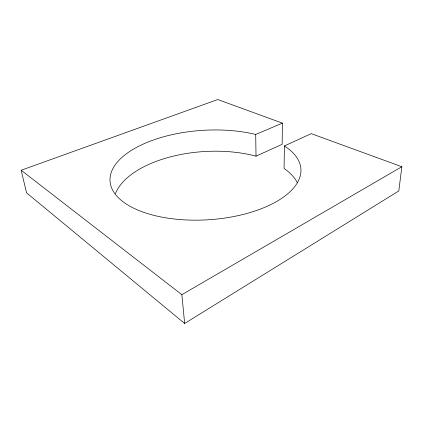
<?xml version="1.0" encoding="UTF-8"?>
<svg xmlns="http://www.w3.org/2000/svg" width="423" height="423" viewBox="0 0 423 423"><rect width="100%" height="100%" fill="white"/><g stroke="black" fill="none" stroke-linecap="round" stroke-linejoin="round"><path stroke-width="0.63" d="M297.395 182.794A93.441 47.165 -3.6 0 0 286.027 169.856L284.092 168.465L284.378 145.951L311.243 133.657L401.85 166.72L398.81 190.937L184.65 323.463L26.559 192.83L21.15 170.242L217.739 99.537L282.39 123.125L282.162 144.301L256.015 156.166L253.166 155.431A93.441 47.165 -3.6 0 0 115.463 193.623M184.65 323.463L181.864 294.678L401.85 166.72M284.378 145.951L286.36 147.257A95.63 44.801 -3.6 0 1 224.47 218.104A95.63 44.801 -3.6 0 1 111.186 172.573A95.63 44.801 -3.6 0 1 252.806 133.774L255.714 134.456L282.39 123.125M21.15 170.242L181.864 294.678M255.714 134.456L256.015 156.166"/></g></svg>
